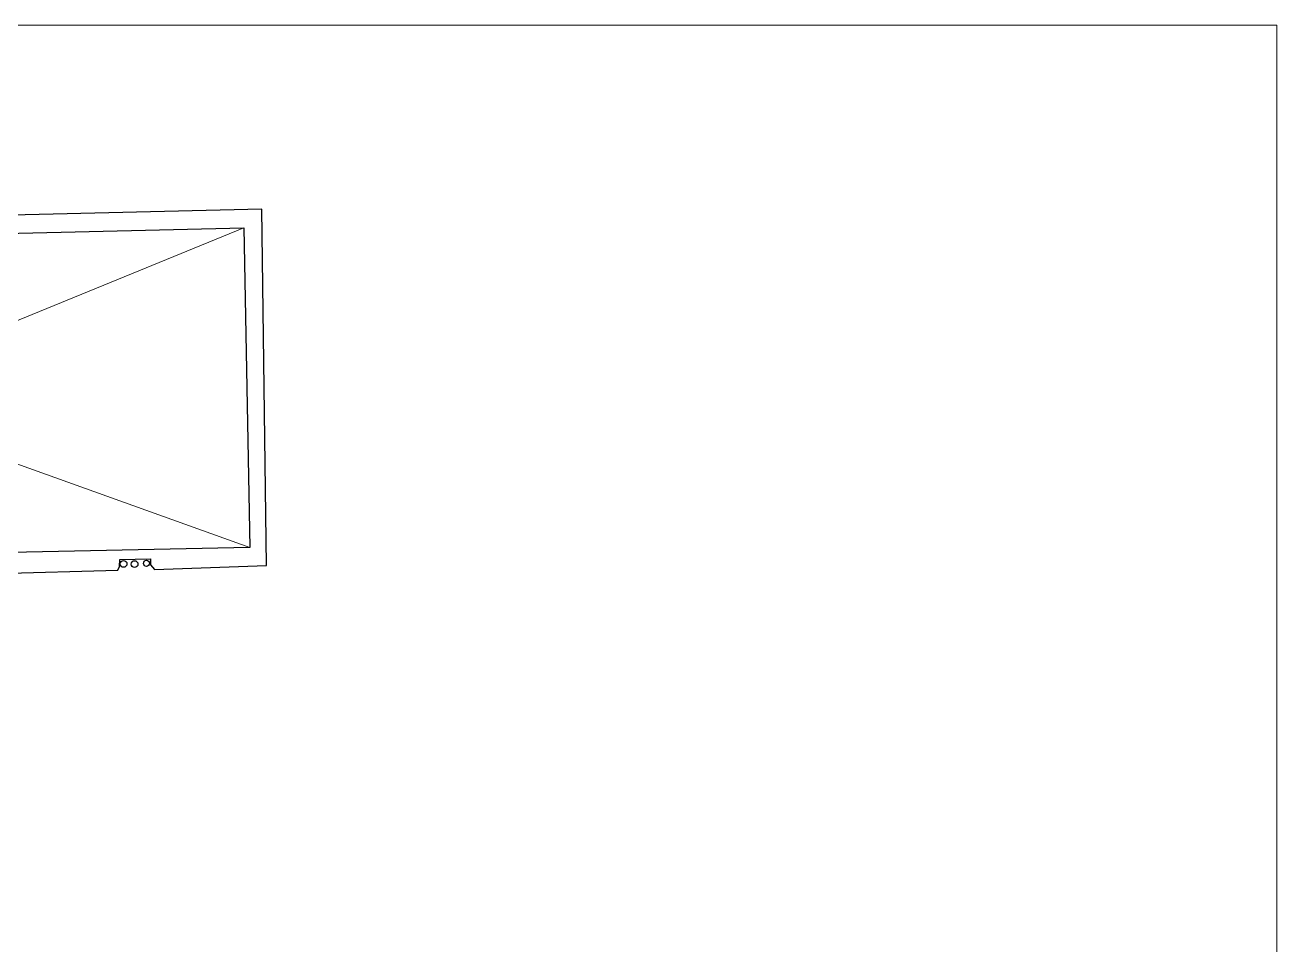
# Model space of a CAD drawing. Header units: metres. Extents: x 12 to 11852, y -8377 to 23.
# Drawn here: x 6157 to 11852, y -4160 to 23 of the extents above; entities that cross this region are included whole.
import ezdxf

# ---------------------------------------------------------------- set-up
doc = ezdxf.new("R2010")
doc.units = ezdxf.units.M
doc.header["$LTSCALE"] = 0.0125
doc.layers.add('MURI', color=7, linetype='Continuous', lineweight=9)

msp = doc.modelspace()

# ---------------------------------------------------------------- linework, layer by layer
at = {"layer": 'MURI', "linetype": 'ByBlock', "lineweight": 30}
for p, q in [((7234.2, -814.2), (3282.2, -908.5)), ((7255.3, -2435.2), (7234.2, -814.2)), ((6578.5, -2456.4), (6586.8, -2439)), ((6586.8, -2439), (6587.6, -2407.9)), ((6587.6, -2407.9), (6727.2, -2405)), ((6727.2, -2405), (6727.2, -2432.2)), ((6727.2, -2432.2), (6745.4, -2453.4)), ((6745.4, -2453.4), (7255.3, -2435.2)), ((5919.8, -2474.6), (6578.5, -2456.4))]:
    msp.add_line(p, q, dxfattribs=at)
at = {"layer": 'MURI', "linetype": 'Continuous', "ltscale": 0.1}
msp.add_lwpolyline([(12.4, 23.2), (11852.4, 23.2), (11852.4, -8376.8), (12.4, -8376.8)], close=True, dxfattribs=at)
at = {"layer": 'MURI', "linetype": 'ByBlock', "lineweight": 30}
msp.add_lwpolyline([(7152.1, -899.4), (7179.4, -2353.2), (3406.6, -2432.2), (3376.3, -988.9), (7152.1, -899.4)], dxfattribs=at)
at = {"layer": 'MURI', "color": 252}
for points in [[(7152.1, -899.4), (3406.6, -2432.2)], [(7179.4, -2353.2), (3376.3, -988.9)]]:
    msp.add_lwpolyline(points, dxfattribs=at)
at = {"layer": 'MURI', "linetype": 'ByBlock', "lineweight": 30}
for centre, radius in [((6604.6, -2427.2), 15.6), ((6654.7, -2428.4), 15.6), ((6709, -2424.9), 13.7)]:
    msp.add_circle(centre, radius, dxfattribs=at)

doc.saveas('drawing.dxf')
